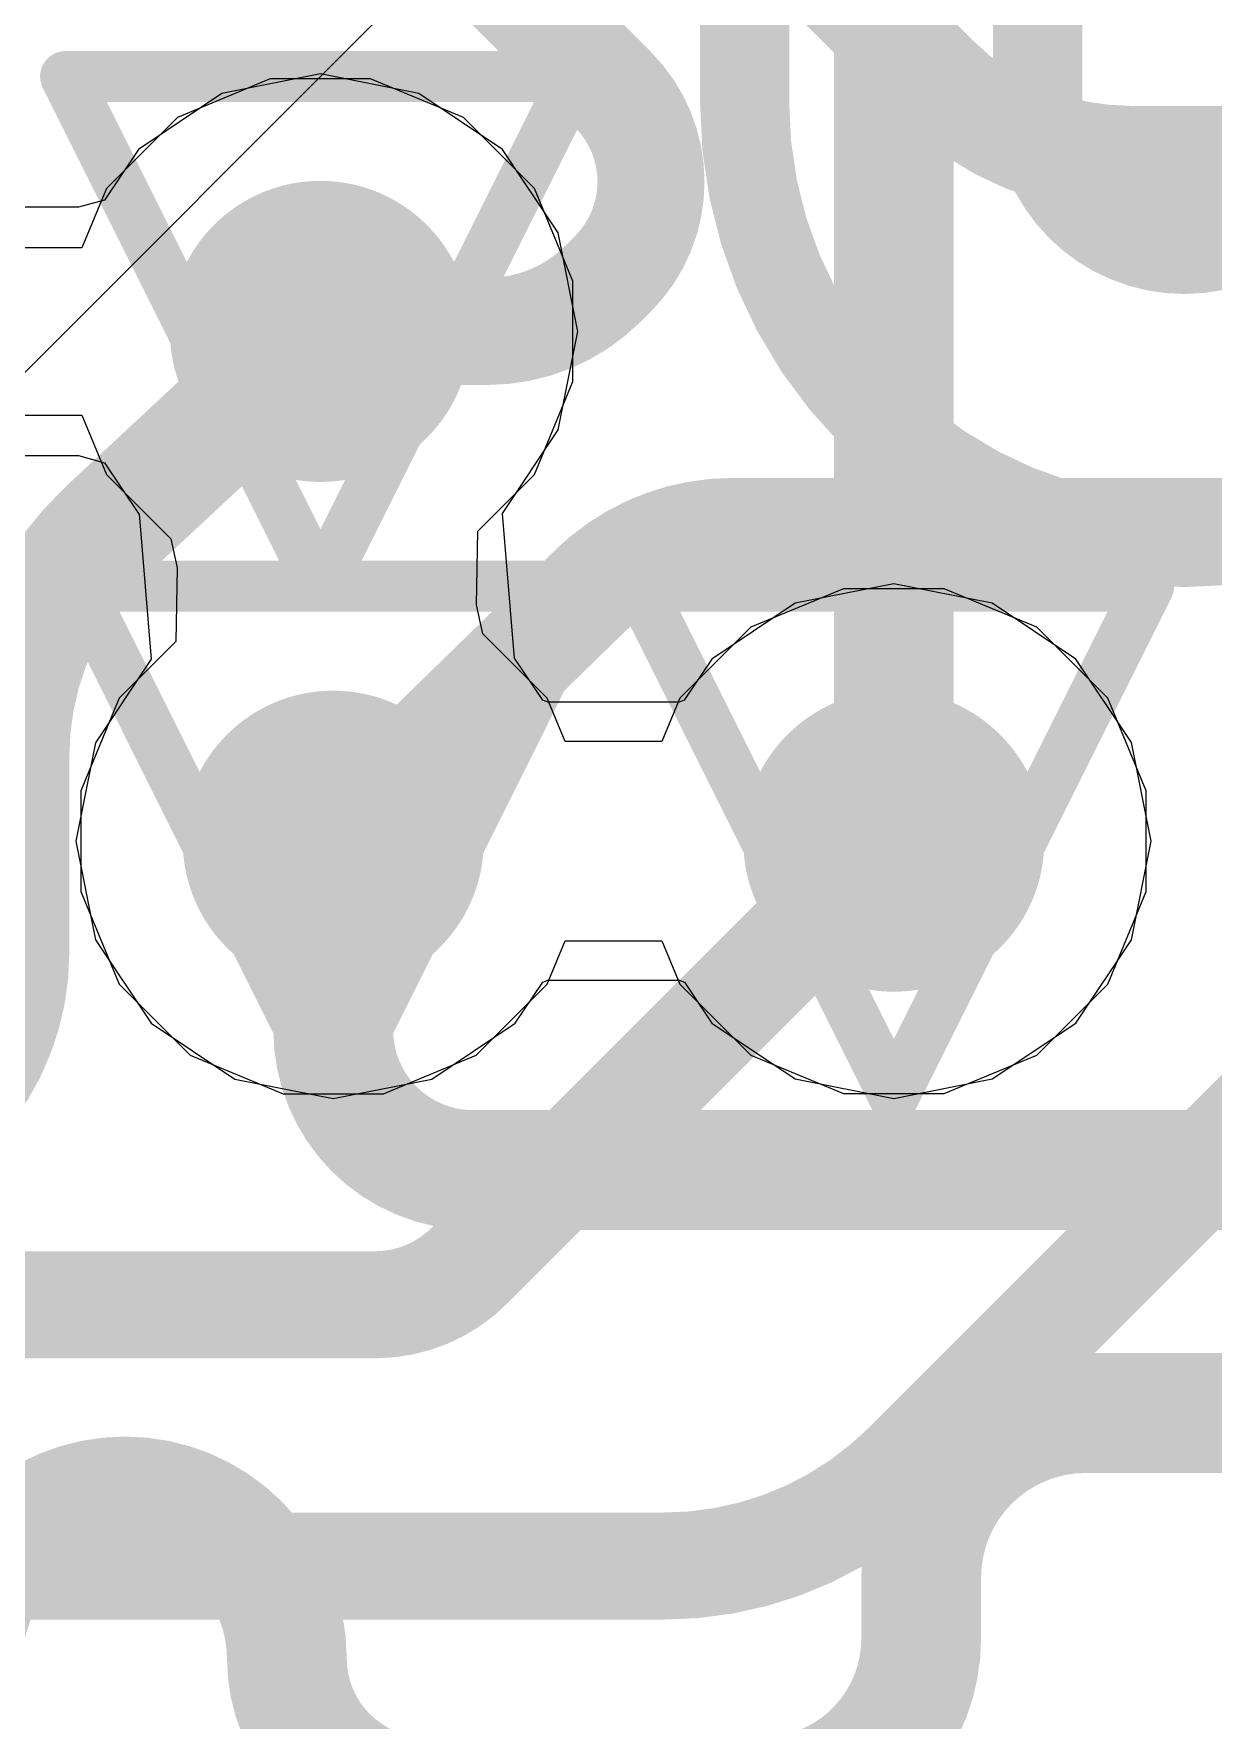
# Model space of a CAD drawing. Header units: inches. Extents: x -6 to 283, y -12 to 154.
# Drawn here: x 62.068 to 63.243, y 3.062 to 4.742 of the extents above; entities that cross this region are included whole.
import ezdxf

# ---------------------------------------------------------------- set-up
doc = ezdxf.new("R2010")
doc.units = ezdxf.units.IN
for name, color, linetype in [('Bottom Layer', 5, 'Continuous'), ('Drill Drawing', 1, 'Continuous'), ('GND-1', 16, 'Continuous'), ('GND-2', 90, 'Continuous'), ('GND-3', 216, 'Continuous'), ('GND-4', 54, 'Continuous'), ('PWR-1', 156, 'Continuous'), ('PWR-2', 130, 'Continuous'), ('Signal L1', 76, 'Continuous'), ('Signal L2', 6, 'Continuous'), ('Top Layer', 1, 'Continuous'), ('Via Holes', 16, 'Continuous')]:
    doc.layers.add(name, color=color, linetype=linetype)

msp = doc.modelspace()

# ---------------------------------------------------------------- hatches: boundary and pattern name
at = {"layer": 'Bottom Layer'}
h = msp.add_hatch(color=5, dxfattribs=at)
edge = h.paths.add_edge_path()
edge.add_arc((62.35333731999999, 4.44569342), 0.1499997, 0, 360)
h = msp.add_hatch(color=5, dxfattribs=at)
edge = h.paths.add_edge_path()
edge.add_arc((62.36612622, 3.93769342), 0.1499997, 0, 360)
h = msp.add_hatch(color=5, dxfattribs=at)
edge = h.paths.add_edge_path()
edge.add_arc((62.92483986, 3.9377366), 0.1499997, 0, 360)
at = {"layer": 'GND-1'}
h = msp.add_hatch(color=16, dxfattribs=at)
edge = h.paths.add_edge_path()
edge.add_arc((62.35333731999999, 4.44569342), 0.1499997, 0, 360)
h = msp.add_hatch(color=16, dxfattribs=at)
edge = h.paths.add_edge_path()
edge.add_arc((62.36612622, 3.93769342), 0.1499997, 0, 360)
h = msp.add_hatch(color=16, dxfattribs=at)
edge = h.paths.add_edge_path()
edge.add_arc((62.92483986, 3.9377366), 0.1499997, 0, 360)
at = {"layer": 'GND-2'}
h = msp.add_hatch(color=90, dxfattribs=at)
edge = h.paths.add_edge_path()
edge.add_arc((62.35333731999999, 4.44569342), 0.1499997, 0, 360)
h = msp.add_hatch(color=90, dxfattribs=at)
edge = h.paths.add_edge_path()
edge.add_arc((62.36612622, 3.93769342), 0.1499997, 0, 360)
h = msp.add_hatch(color=90, dxfattribs=at)
edge = h.paths.add_edge_path()
edge.add_arc((62.92483986, 3.9377366), 0.1499997, 0, 360)
at = {"layer": 'GND-3'}
h = msp.add_hatch(color=216, dxfattribs=at)
edge = h.paths.add_edge_path()
edge.add_arc((62.35333731999999, 4.44569342), 0.1499997, 0, 360)
h = msp.add_hatch(color=216, dxfattribs=at)
edge = h.paths.add_edge_path()
edge.add_arc((62.36612622, 3.93769342), 0.1499997, 0, 360)
h = msp.add_hatch(color=216, dxfattribs=at)
edge = h.paths.add_edge_path()
edge.add_arc((62.92483986, 3.9377366), 0.1499997, 0, 360)
at = {"layer": 'GND-4'}
h = msp.add_hatch(color=54, dxfattribs=at)
edge = h.paths.add_edge_path()
edge.add_arc((62.35333731999999, 4.44569342), 0.1499997, 0, 360)
h = msp.add_hatch(color=54, dxfattribs=at)
edge = h.paths.add_edge_path()
edge.add_arc((62.36612622, 3.93769342), 0.1499997, 0, 360)
h = msp.add_hatch(color=54, dxfattribs=at)
edge = h.paths.add_edge_path()
edge.add_arc((62.92483986, 3.9377366), 0.1499997, 0, 360)
at = {"layer": 'PWR-1'}
h = msp.add_hatch(color=156, dxfattribs=at)
edge = h.paths.add_edge_path()
edge.add_arc((62.35333731999999, 4.44569342), 0.1499997, 0, 360)
h = msp.add_hatch(color=156, dxfattribs=at)
edge = h.paths.add_edge_path()
edge.add_arc((62.36612622, 3.93769342), 0.1499997, 0, 360)
h = msp.add_hatch(color=156, dxfattribs=at)
edge = h.paths.add_edge_path()
edge.add_arc((62.92483986, 3.9377366), 0.1499997, 0, 360)
at = {"layer": 'PWR-2'}
h = msp.add_hatch(color=130, dxfattribs=at)
edge = h.paths.add_edge_path()
edge.add_arc((62.35333731999999, 4.44569342), 0.1499997, 0, 360)
h = msp.add_hatch(color=130, dxfattribs=at)
edge = h.paths.add_edge_path()
edge.add_arc((62.36612622, 3.93769342), 0.1499997, 0, 360)
h = msp.add_hatch(color=130, dxfattribs=at)
edge = h.paths.add_edge_path()
edge.add_arc((62.92483986, 3.9377366), 0.1499997, 0, 360)
at = {"layer": 'Signal L1'}
h = msp.add_hatch(color=76, dxfattribs=at)
edge = h.paths.add_edge_path()
edge.add_arc((62.35333731999999, 4.44569342), 0.1499997, 0, 360)
h = msp.add_hatch(color=76, dxfattribs=at)
edge = h.paths.add_edge_path()
edge.add_arc((62.36612622, 3.93769342), 0.1499997, 0, 360)
h = msp.add_hatch(color=76, dxfattribs=at)
edge = h.paths.add_edge_path()
edge.add_arc((62.92483986, 3.9377366), 0.1499997, 0, 360)
at = {"layer": 'Signal L2'}
h = msp.add_hatch(color=6, dxfattribs=at)
edge = h.paths.add_edge_path()
edge.add_arc((62.35333731999999, 4.44569342), 0.1499997, 0, 360)
h = msp.add_hatch(color=6, dxfattribs=at)
edge = h.paths.add_edge_path()
edge.add_arc((62.36612622, 3.93769342), 0.1499997, 0, 360)
h = msp.add_hatch(color=6, dxfattribs=at)
edge = h.paths.add_edge_path()
edge.add_arc((62.92483986, 3.9377366), 0.1499997, 0, 360)
at = {"layer": 'Top Layer'}
h = msp.add_hatch(color=1, dxfattribs=at)
edge = h.paths.add_edge_path()
edge.add_arc((62.35333731999999, 4.44569342), 0.1499997, 0, 360)
h = msp.add_hatch(color=1, dxfattribs=at)
edge = h.paths.add_edge_path()
edge.add_arc((62.36612622, 3.93769342), 0.1499997, 0, 360)
h = msp.add_hatch(color=1, dxfattribs=at)
edge = h.paths.add_edge_path()
edge.add_arc((62.92483986, 3.9377366), 0.1499997, 0, 360)
at = {"layer": 'Via Holes'}
h = msp.add_hatch(color=7, dxfattribs=at)
edge = h.paths.add_edge_path()
edge.add_arc((62.35333731999999, 4.44569342), 0.07499858, 0, 360)
h = msp.add_hatch(color=7, dxfattribs=at)
edge = h.paths.add_edge_path()
edge.add_arc((62.36612622, 3.93769342), 0.07499858, 0, 360)
h = msp.add_hatch(color=7, dxfattribs=at)
edge = h.paths.add_edge_path()
edge.add_arc((62.92483986, 3.9377366), 0.07499858, 0, 360)

# ---------------------------------------------------------------- linework, layer by layer
at = {"layer": 'Drill Drawing'}
for points in [[(62.09933732, 4.69969342, 0.0508, 0.0508, 0), (62.60733732, 4.69969342, 0.0508, 0.0508, 0)], [(62.09933732, 4.69969342, 0.0508, 0.0508, 0), (62.35333731999999, 4.191693419999999, 0.0508, 0.0508, 0)], [(62.35333731999999, 4.191693419999999, 0.0508, 0.0508, 0), (62.60733732, 4.69969342, 0.0508, 0.0508, 0)], [(62.11212621999999, 4.191693419999999, 0.0508, 0.0508, 0), (62.62012621999999, 4.191693419999999, 0.0508, 0.0508, 0)], [(62.11212621999999, 4.191693419999999, 0.0508, 0.0508, 0), (62.36612622, 3.68369342, 0.0508, 0.0508, 0)], [(62.36612622, 3.68369342, 0.0508, 0.0508, 0), (62.62012621999999, 4.191693419999999, 0.0508, 0.0508, 0)], [(62.67083985999999, 4.1917366, 0.0508, 0.0508, 0), (63.17883985999999, 4.1917366, 0.0508, 0.0508, 0)], [(62.67083985999999, 4.1917366, 0.0508, 0.0508, 0), (62.92483986, 3.6837366, 0.0508, 0.0508, 0)], [(62.92483986, 3.6837366, 0.0508, 0.0508, 0), (63.17883985999999, 4.1917366, 0.0508, 0.0508, 0)]]:
    msp.add_lwpolyline(points, format="xyseb", dxfattribs=at)
for points in [[(62.08663731999999, 4.69969342, 0.0254, 0.0254, 1), (62.11203732, 4.69969342, 0.0254, 0.0254, 1)], [(62.08663731999999, 4.69969342, 0.0254, 0.0254, 1), (62.11203732, 4.69969342, 0.0254, 0.0254, 1)], [(62.59463732, 4.69969342, 0.0254, 0.0254, 1), (62.62003732, 4.69969342, 0.0254, 0.0254, 1)], [(62.59463732, 4.69969342, 0.0254, 0.0254, 1), (62.62003732, 4.69969342, 0.0254, 0.0254, 1)], [(62.09942622, 4.191693419999999, 0.0254, 0.0254, 1), (62.12482622, 4.191693419999999, 0.0254, 0.0254, 1)], [(62.09942622, 4.191693419999999, 0.0254, 0.0254, 1), (62.12482622, 4.191693419999999, 0.0254, 0.0254, 1)], [(62.34063732, 4.191693419999999, 0.0254, 0.0254, 1), (62.36603732, 4.191693419999999, 0.0254, 0.0254, 1)], [(62.34063732, 4.191693419999999, 0.0254, 0.0254, 1), (62.36603732, 4.191693419999999, 0.0254, 0.0254, 1)], [(62.60742622, 4.191693419999999, 0.0254, 0.0254, 1), (62.63282622, 4.191693419999999, 0.0254, 0.0254, 1)], [(62.60742622, 4.191693419999999, 0.0254, 0.0254, 1), (62.63282622, 4.191693419999999, 0.0254, 0.0254, 1)], [(62.65813986, 4.1917366, 0.0254, 0.0254, 1), (62.68353986, 4.1917366, 0.0254, 0.0254, 1)], [(62.65813986, 4.1917366, 0.0254, 0.0254, 1), (62.68353986, 4.1917366, 0.0254, 0.0254, 1)], [(63.16613986, 4.1917366, 0.0254, 0.0254, 1), (63.19153986, 4.1917366, 0.0254, 0.0254, 1)], [(63.16613986, 4.1917366, 0.0254, 0.0254, 1), (63.19153986, 4.1917366, 0.0254, 0.0254, 1)], [(62.35342622, 3.68369342, 0.0254, 0.0254, 1), (62.37882622, 3.68369342, 0.0254, 0.0254, 1)], [(62.35342622, 3.68369342, 0.0254, 0.0254, 1), (62.37882622, 3.68369342, 0.0254, 0.0254, 1)], [(62.91213986, 3.6837366, 0.0254, 0.0254, 1), (62.93753985999999, 3.6837366, 0.0254, 0.0254, 1)], [(62.91213986, 3.6837366, 0.0254, 0.0254, 1), (62.93753985999999, 3.6837366, 0.0254, 0.0254, 1)]]:
    msp.add_lwpolyline(points, format="xyseb", close=True, dxfattribs=at)
at = {"layer": 'GND-1'}
for p, q in [((62.3032917, 4.69729312), (62.21081792, 4.65898992)), ((62.40338293999999, 4.69729312), (62.3032917, 4.69729312)), ((62.49585671999999, 4.65898992), (62.40338293999999, 4.69729312)), ((62.21081792, 4.65898992), (62.14004082, 4.58821282)), ((62.56663381999999, 4.58821282), (62.49585671999999, 4.65898992)), ((62.14004082, 4.58821282), (62.11556537999999, 4.529122259999999)), ((62.60493702, 4.49573904), (62.56663381999999, 4.58821282)), ((62.11556537999999, 4.529122259999999), (62.01960418, 4.52913242)), ((62.60493702, 4.3956478), (62.60493702, 4.49573904)), ((62.56663381999999, 4.303174019999999), (62.60493702, 4.3956478)), ((62.01960418, 4.36227474), (62.11556537999999, 4.36226458)), ((62.11556537999999, 4.36226458), (62.14004082, 4.303174019999999)), ((62.14004082, 4.303174019999999), (62.20408438, 4.23913046)), ((62.51008072, 4.24662092), (62.56663381999999, 4.303174019999999)), ((62.20408438, 4.23913046), (62.21048517999999, 4.21023542)), ((62.50897835999999, 4.17315142), (62.51008072, 4.24662092)), ((62.21048517999999, 4.21023542), (62.20938281999999, 4.13676592)), ((62.87479424, 4.1893363), (62.78232045999999, 4.1510331)), ((62.97488548, 4.1893363), (62.87479424, 4.1893363)), ((63.06735926, 4.1510331), (62.97488548, 4.1893363)), ((62.51537915999999, 4.14425638), (62.50897835999999, 4.17315142)), ((62.20938281999999, 4.13676592), (62.15282971999999, 4.08021282)), ((62.57942272, 4.08021282), (62.51537915999999, 4.14425638)), ((62.78232045999999, 4.1510331), (62.71154335999999, 4.080256)), ((63.13813636, 4.080256), (63.06735926, 4.1510331)), ((62.15282971999999, 4.08021282), (62.11452652, 3.987739039999999)), ((62.59736019999999, 4.03690328), (62.57942272, 4.08021282)), ((62.71154335999999, 4.080256), (62.6935881, 4.03690328)), ((63.17643956, 3.98778222), (63.13813636, 4.080256)), ((62.6935881, 4.03690328), (62.59736019999999, 4.03690328)), ((62.11452652, 3.987739039999999), (62.11452652, 3.8876478)), ((63.17643956, 3.887690979999999), (63.17643956, 3.98778222)), ((62.11452652, 3.8876478), (62.15282971999999, 3.79517402)), ((63.13813636, 3.7952172), (63.17643956, 3.887690979999999)), ((62.57942272, 3.79517402), (62.59737798, 3.83852674)), ((62.59737798, 3.83852674), (62.69360587999999, 3.83852674)), ((62.69360587999999, 3.83852674), (62.71154335999999, 3.7952172)), ((62.15282971999999, 3.79517402), (62.22360681999999, 3.72439692)), ((62.50864562, 3.72439692), (62.57942272, 3.79517402)), ((62.71154335999999, 3.7952172), (62.78232045999999, 3.7244401)), ((63.06735926, 3.7244401), (63.13813636, 3.7952172)), ((62.22360681999999, 3.72439692), (62.3160806, 3.68609372)), ((62.41617184, 3.68609372), (62.50864562, 3.72439692)), ((62.78232045999999, 3.7244401), (62.87479424, 3.6861369)), ((62.97488548, 3.6861369), (63.06735926, 3.7244401)), ((62.3160806, 3.68609372), (62.41617184, 3.68609372)), ((62.87479424, 3.6861369), (62.97488548, 3.6861369))]:
    msp.add_line(p, q, dxfattribs=at)
at = {"layer": 'GND-2'}
for p, q in [((62.3032917, 4.69729312), (62.21081792, 4.65898992)), ((62.40338293999999, 4.69729312), (62.3032917, 4.69729312)), ((62.49585671999999, 4.65898992), (62.40338293999999, 4.69729312)), ((62.21081792, 4.65898992), (62.14004082, 4.58821282)), ((62.56663381999999, 4.58821282), (62.49585671999999, 4.65898992)), ((62.14004082, 4.58821282), (62.11556537999999, 4.529122259999999)), ((62.60493702, 4.49573904), (62.56663381999999, 4.58821282)), ((62.11556537999999, 4.529122259999999), (62.01960418, 4.52913242)), ((62.60493702, 4.3956478), (62.60493702, 4.49573904)), ((62.56663381999999, 4.303174019999999), (62.60493702, 4.3956478)), ((62.01960418, 4.36227474), (62.11556537999999, 4.36226458)), ((62.11556537999999, 4.36226458), (62.14004082, 4.303174019999999)), ((62.14004082, 4.303174019999999), (62.20408438, 4.23913046)), ((62.51008072, 4.24662092), (62.56663381999999, 4.303174019999999)), ((62.20408438, 4.23913046), (62.21048517999999, 4.21023542)), ((62.50897835999999, 4.17315142), (62.51008072, 4.24662092)), ((62.21048517999999, 4.21023542), (62.20938281999999, 4.13676592)), ((62.87479424, 4.1893363), (62.78232045999999, 4.1510331)), ((62.97488548, 4.1893363), (62.87479424, 4.1893363)), ((63.06735926, 4.1510331), (62.97488548, 4.1893363)), ((62.51537915999999, 4.14425638), (62.50897835999999, 4.17315142)), ((62.20938281999999, 4.13676592), (62.15282971999999, 4.08021282)), ((62.57942272, 4.08021282), (62.51537915999999, 4.14425638)), ((62.78232045999999, 4.1510331), (62.71154335999999, 4.080256)), ((63.13813636, 4.080256), (63.06735926, 4.1510331)), ((62.15282971999999, 4.08021282), (62.11452652, 3.987739039999999)), ((62.59736019999999, 4.03690328), (62.57942272, 4.08021282)), ((62.71154335999999, 4.080256), (62.6935881, 4.03690328)), ((63.17643956, 3.98778222), (63.13813636, 4.080256)), ((62.6935881, 4.03690328), (62.59736019999999, 4.03690328)), ((62.11452652, 3.987739039999999), (62.11452652, 3.8876478)), ((63.17643956, 3.887690979999999), (63.17643956, 3.98778222)), ((62.11452652, 3.8876478), (62.15282971999999, 3.79517402)), ((63.13813636, 3.7952172), (63.17643956, 3.887690979999999)), ((62.57942272, 3.79517402), (62.59737798, 3.83852674)), ((62.59737798, 3.83852674), (62.69360587999999, 3.83852674)), ((62.69360587999999, 3.83852674), (62.71154335999999, 3.7952172)), ((62.15282971999999, 3.79517402), (62.22360681999999, 3.72439692)), ((62.50864562, 3.72439692), (62.57942272, 3.79517402)), ((62.71154335999999, 3.7952172), (62.78232045999999, 3.7244401)), ((63.06735926, 3.7244401), (63.13813636, 3.7952172)), ((62.22360681999999, 3.72439692), (62.3160806, 3.68609372)), ((62.41617184, 3.68609372), (62.50864562, 3.72439692)), ((62.78232045999999, 3.7244401), (62.87479424, 3.6861369)), ((62.97488548, 3.6861369), (63.06735926, 3.7244401)), ((62.3160806, 3.68609372), (62.41617184, 3.68609372)), ((62.87479424, 3.6861369), (62.97488548, 3.6861369))]:
    msp.add_line(p, q, dxfattribs=at)
at = {"layer": 'GND-3'}
for p, q in [((62.3032917, 4.69729312), (62.21081792, 4.65898992)), ((62.40338293999999, 4.69729312), (62.3032917, 4.69729312)), ((62.49585671999999, 4.65898992), (62.40338293999999, 4.69729312)), ((62.21081792, 4.65898992), (62.14004082, 4.58821282)), ((62.56663381999999, 4.58821282), (62.49585671999999, 4.65898992)), ((62.14004082, 4.58821282), (62.11556537999999, 4.529122259999999)), ((62.60493702, 4.49573904), (62.56663381999999, 4.58821282)), ((62.11556537999999, 4.529122259999999), (62.01960418, 4.52913242)), ((62.60493702, 4.3956478), (62.60493702, 4.49573904)), ((62.56663381999999, 4.303174019999999), (62.60493702, 4.3956478)), ((62.01960418, 4.36227474), (62.11556537999999, 4.36226458)), ((62.11556537999999, 4.36226458), (62.14004082, 4.303174019999999)), ((62.14004082, 4.303174019999999), (62.20408438, 4.23913046)), ((62.51008072, 4.24662092), (62.56663381999999, 4.303174019999999)), ((62.20408438, 4.23913046), (62.21048517999999, 4.21023542)), ((62.50897835999999, 4.17315142), (62.51008072, 4.24662092)), ((62.21048517999999, 4.21023542), (62.20938281999999, 4.13676592)), ((62.87479424, 4.1893363), (62.78232045999999, 4.1510331)), ((62.97488548, 4.1893363), (62.87479424, 4.1893363)), ((63.06735926, 4.1510331), (62.97488548, 4.1893363)), ((62.51537915999999, 4.14425638), (62.50897835999999, 4.17315142)), ((62.20938281999999, 4.13676592), (62.15282971999999, 4.08021282)), ((62.57942272, 4.08021282), (62.51537915999999, 4.14425638)), ((62.78232045999999, 4.1510331), (62.71154335999999, 4.080256)), ((63.13813636, 4.080256), (63.06735926, 4.1510331)), ((62.15282971999999, 4.08021282), (62.11452652, 3.987739039999999)), ((62.59736019999999, 4.03690328), (62.57942272, 4.08021282)), ((62.71154335999999, 4.080256), (62.6935881, 4.03690328)), ((63.17643956, 3.98778222), (63.13813636, 4.080256)), ((62.6935881, 4.03690328), (62.59736019999999, 4.03690328)), ((62.11452652, 3.987739039999999), (62.11452652, 3.8876478)), ((63.17643956, 3.887690979999999), (63.17643956, 3.98778222)), ((62.11452652, 3.8876478), (62.15282971999999, 3.79517402)), ((63.13813636, 3.7952172), (63.17643956, 3.887690979999999)), ((62.57942272, 3.79517402), (62.59737798, 3.83852674)), ((62.59737798, 3.83852674), (62.69360587999999, 3.83852674)), ((62.69360587999999, 3.83852674), (62.71154335999999, 3.7952172)), ((62.15282971999999, 3.79517402), (62.22360681999999, 3.72439692)), ((62.50864562, 3.72439692), (62.57942272, 3.79517402)), ((62.71154335999999, 3.7952172), (62.78232045999999, 3.7244401)), ((63.06735926, 3.7244401), (63.13813636, 3.7952172)), ((62.22360681999999, 3.72439692), (62.3160806, 3.68609372)), ((62.41617184, 3.68609372), (62.50864562, 3.72439692)), ((62.78232045999999, 3.7244401), (62.87479424, 3.6861369)), ((62.97488548, 3.6861369), (63.06735926, 3.7244401)), ((62.3160806, 3.68609372), (62.41617184, 3.68609372)), ((62.87479424, 3.6861369), (62.97488548, 3.6861369))]:
    msp.add_line(p, q, dxfattribs=at)
at = {"layer": 'GND-4'}
for p, q in [((62.3032917, 4.69729312), (62.21081792, 4.65898992)), ((62.40338293999999, 4.69729312), (62.3032917, 4.69729312)), ((62.49585671999999, 4.65898992), (62.40338293999999, 4.69729312)), ((62.21081792, 4.65898992), (62.14004082, 4.58821282)), ((62.56663381999999, 4.58821282), (62.49585671999999, 4.65898992)), ((62.14004082, 4.58821282), (62.11556537999999, 4.529122259999999)), ((62.60493702, 4.49573904), (62.56663381999999, 4.58821282)), ((62.11556537999999, 4.529122259999999), (62.01960418, 4.52913242)), ((62.60493702, 4.3956478), (62.60493702, 4.49573904)), ((62.56663381999999, 4.303174019999999), (62.60493702, 4.3956478)), ((62.01960418, 4.36227474), (62.11556537999999, 4.36226458)), ((62.11556537999999, 4.36226458), (62.14004082, 4.303174019999999)), ((62.14004082, 4.303174019999999), (62.20408438, 4.23913046)), ((62.51008072, 4.24662092), (62.56663381999999, 4.303174019999999)), ((62.20408438, 4.23913046), (62.21048517999999, 4.21023542)), ((62.50897835999999, 4.17315142), (62.51008072, 4.24662092)), ((62.21048517999999, 4.21023542), (62.20938281999999, 4.13676592)), ((62.87479424, 4.1893363), (62.78232045999999, 4.1510331)), ((62.97488548, 4.1893363), (62.87479424, 4.1893363)), ((63.06735926, 4.1510331), (62.97488548, 4.1893363)), ((62.51537915999999, 4.14425638), (62.50897835999999, 4.17315142)), ((62.20938281999999, 4.13676592), (62.15282971999999, 4.08021282)), ((62.57942272, 4.08021282), (62.51537915999999, 4.14425638)), ((62.78232045999999, 4.1510331), (62.71154335999999, 4.080256)), ((63.13813636, 4.080256), (63.06735926, 4.1510331)), ((62.15282971999999, 4.08021282), (62.11452652, 3.987739039999999)), ((62.59736019999999, 4.03690328), (62.57942272, 4.08021282)), ((62.71154335999999, 4.080256), (62.6935881, 4.03690328)), ((63.17643956, 3.98778222), (63.13813636, 4.080256)), ((62.6935881, 4.03690328), (62.59736019999999, 4.03690328)), ((62.11452652, 3.987739039999999), (62.11452652, 3.8876478)), ((63.17643956, 3.887690979999999), (63.17643956, 3.98778222)), ((62.11452652, 3.8876478), (62.15282971999999, 3.79517402)), ((63.13813636, 3.7952172), (63.17643956, 3.887690979999999)), ((62.57942272, 3.79517402), (62.59737798, 3.83852674)), ((62.59737798, 3.83852674), (62.69360587999999, 3.83852674)), ((62.69360587999999, 3.83852674), (62.71154335999999, 3.7952172)), ((62.15282971999999, 3.79517402), (62.22360681999999, 3.72439692)), ((62.50864562, 3.72439692), (62.57942272, 3.79517402)), ((62.71154335999999, 3.7952172), (62.78232045999999, 3.7244401)), ((63.06735926, 3.7244401), (63.13813636, 3.7952172)), ((62.22360681999999, 3.72439692), (62.3160806, 3.68609372)), ((62.41617184, 3.68609372), (62.50864562, 3.72439692)), ((62.78232045999999, 3.7244401), (62.87479424, 3.6861369)), ((62.97488548, 3.6861369), (63.06735926, 3.7244401)), ((62.3160806, 3.68609372), (62.41617184, 3.68609372)), ((62.87479424, 3.6861369), (62.97488548, 3.6861369))]:
    msp.add_line(p, q, dxfattribs=at)
at = {"layer": 'PWR-1'}
for p, q in [((62.35333731999999, 4.70222326), (62.25516885999999, 4.68269574)), ((62.45150578000001, 4.68269574), (62.35333731999999, 4.70222326)), ((62.25516885999999, 4.68269574), (62.17194322, 4.62708752)), ((62.53473142, 4.62708752), (62.45150578000001, 4.68269574)), ((62.17194322, 4.62708752), (62.13814598, 4.57650596)), ((62.59033964, 4.54386188), (62.53473142, 4.62708752)), ((62.13814598, 4.57650596), (62.11212876, 4.56938888)), ((62.11212876, 4.56938888), (62.02302302, 4.56939396)), ((62.60986716, 4.44569342), (62.59033964, 4.54386188)), ((62.59033964, 4.347524959999999), (62.60986716, 4.44569342)), ((62.53473142, 4.26430186), (62.59033964, 4.347524959999999)), ((62.0230408, 4.32200812), (62.11214653999999, 4.322003039999999)), ((62.11214653999999, 4.322003039999999), (62.13813836, 4.314891039999999)), ((62.13813836, 4.314891039999999), (62.17194322, 4.26429932)), ((62.17194322, 4.26429932), (62.17270267999999, 4.26379132)), ((62.17270267999999, 4.26379132), (62.18473212, 4.119084979999999)), ((62.54676086, 4.11959552), (62.53473142, 4.26430186)), ((62.92483986, 4.19426644), (62.8266714, 4.174738919999999)), ((63.02300832, 4.174738919999999), (62.92483986, 4.19426644)), ((62.8266714, 4.174738919999999), (62.74344576, 4.119130699999999)), ((63.10623396, 4.119130699999999), (63.02300832, 4.174738919999999)), ((62.18473212, 4.119084979999999), (62.1291239, 4.03586188)), ((62.54752032, 4.11908752), (62.54676086, 4.11959552)), ((62.57491167999999, 4.07809446), (62.54752032, 4.11908752)), ((62.74344576, 4.119130699999999), (62.71602645999999, 4.07809446)), ((63.16184217999999, 4.03590506), (63.10623396, 4.119130699999999)), ((62.5801136, 4.076148819999999), (62.57491167999999, 4.07809446)), ((62.71088804, 4.07617168), (62.5801136, 4.076148819999999)), ((62.71602645999999, 4.07809446), (62.71088804, 4.07617168)), ((62.1291239, 4.03586188), (62.10959637999999, 3.93769342)), ((63.18136969999999, 3.9377366), (63.16184217999999, 4.03590506)), ((62.10959637999999, 3.93769342), (62.1291239, 3.83952496)), ((63.16184217999999, 3.839568139999999), (63.18136969999999, 3.9377366)), ((62.1291239, 3.83952496), (62.18473212, 3.75629932)), ((63.10623396, 3.7563425), (63.16184217999999, 3.839568139999999)), ((62.57493961999999, 3.79733556), (62.58007804, 3.79925834)), ((62.58007804, 3.79925834), (62.71085248, 3.799281199999999)), ((62.71085248, 3.799281199999999), (62.7160544, 3.79733556)), ((62.54752032, 3.75629932), (62.57493961999999, 3.79733556)), ((62.7160544, 3.79733556), (62.74344576, 3.7563425)), ((62.18473212, 3.75629932), (62.26795776, 3.7006911)), ((62.46429467999999, 3.7006911), (62.54752032, 3.75629932)), ((62.74344576, 3.7563425), (62.8266714, 3.70073428)), ((63.02300832, 3.70073428), (63.10623396, 3.7563425)), ((62.26795776, 3.7006911), (62.36612622, 3.68116358)), ((62.36612622, 3.68116358), (62.46429467999999, 3.7006911)), ((62.8266714, 3.70073428), (62.92483986, 3.68120676)), ((62.92483986, 3.68120676), (63.02300832, 3.70073428))]:
    msp.add_line(p, q, dxfattribs=at)
at = {"layer": 'PWR-2'}
for p, q in [((62.35333731999999, 4.70222326), (62.25516885999999, 4.68269574)), ((62.45150578000001, 4.68269574), (62.35333731999999, 4.70222326)), ((62.25516885999999, 4.68269574), (62.17194322, 4.62708752)), ((62.53473142, 4.62708752), (62.45150578000001, 4.68269574)), ((62.17194322, 4.62708752), (62.13814598, 4.57650596)), ((62.59033964, 4.54386188), (62.53473142, 4.62708752)), ((62.13814598, 4.57650596), (62.11212876, 4.56938888)), ((62.11212876, 4.56938888), (62.02302302, 4.56939396)), ((62.60986716, 4.44569342), (62.59033964, 4.54386188)), ((62.59033964, 4.347524959999999), (62.60986716, 4.44569342)), ((62.53473142, 4.26430186), (62.59033964, 4.347524959999999)), ((62.0230408, 4.32200812), (62.11214653999999, 4.322003039999999)), ((62.11214653999999, 4.322003039999999), (62.13813836, 4.314891039999999)), ((62.13813836, 4.314891039999999), (62.17194322, 4.26429932)), ((62.17194322, 4.26429932), (62.17270267999999, 4.26379132)), ((62.17270267999999, 4.26379132), (62.18473212, 4.119084979999999)), ((62.54676086, 4.11959552), (62.53473142, 4.26430186)), ((62.92483986, 4.19426644), (62.8266714, 4.174738919999999)), ((63.02300832, 4.174738919999999), (62.92483986, 4.19426644)), ((62.8266714, 4.174738919999999), (62.74344576, 4.119130699999999)), ((63.10623396, 4.119130699999999), (63.02300832, 4.174738919999999)), ((62.18473212, 4.119084979999999), (62.1291239, 4.03586188)), ((62.54752032, 4.11908752), (62.54676086, 4.11959552)), ((62.57491167999999, 4.07809446), (62.54752032, 4.11908752)), ((62.74344576, 4.119130699999999), (62.71602645999999, 4.07809446)), ((63.16184217999999, 4.03590506), (63.10623396, 4.119130699999999)), ((62.5801136, 4.076148819999999), (62.57491167999999, 4.07809446)), ((62.71088804, 4.07617168), (62.5801136, 4.076148819999999)), ((62.71602645999999, 4.07809446), (62.71088804, 4.07617168)), ((62.1291239, 4.03586188), (62.10959637999999, 3.93769342)), ((63.18136969999999, 3.9377366), (63.16184217999999, 4.03590506)), ((62.10959637999999, 3.93769342), (62.1291239, 3.83952496)), ((63.16184217999999, 3.839568139999999), (63.18136969999999, 3.9377366)), ((62.1291239, 3.83952496), (62.18473212, 3.75629932)), ((63.10623396, 3.7563425), (63.16184217999999, 3.839568139999999)), ((62.57493961999999, 3.79733556), (62.58007804, 3.79925834)), ((62.58007804, 3.79925834), (62.71085248, 3.799281199999999)), ((62.71085248, 3.799281199999999), (62.7160544, 3.79733556)), ((62.54752032, 3.75629932), (62.57493961999999, 3.79733556)), ((62.7160544, 3.79733556), (62.74344576, 3.7563425)), ((62.18473212, 3.75629932), (62.26795776, 3.7006911)), ((62.46429467999999, 3.7006911), (62.54752032, 3.75629932)), ((62.74344576, 3.7563425), (62.8266714, 3.70073428)), ((63.02300832, 3.70073428), (63.10623396, 3.7563425)), ((62.26795776, 3.7006911), (62.36612622, 3.68116358)), ((62.36612622, 3.68116358), (62.46429467999999, 3.7006911)), ((62.8266714, 3.70073428), (62.92483986, 3.68120676)), ((62.92483986, 3.68120676), (63.02300832, 3.70073428))]:
    msp.add_line(p, q, dxfattribs=at)
at = {"layer": 'Signal L1'}
for points in [[(61.80829649999999, 4.55797666, 0.08889999999999999, 0.08889999999999999, -0.3479288306035987), (62.28462016, 4.9350803, 0.08889999999999999, 0.08889999999999999, 0)], [(62.77616857999999, 4.673480619999999, 0.08889999999999999, 0.08889999999999999, 0), (62.77616857999999, 4.789030299999999, 0.08889999999999999, 0.08889999999999999, 0)], [(63.06826858, 4.673480619999999, 0.08889999999999999, 0.08889999999999999, 0), (63.06826858, 4.789030299999999, 0.08889999999999999, 0.08889999999999999, 0)], [(63.65246857999999, 4.673480619999999, 0.08889999999999999, 0.08889999999999999, -0.9999999999999999), (62.77616857999999, 4.673480619999999, 0.08889999999999999, 0.08889999999999999, 0)], [(63.36036857999999, 4.673480619999999, 0.08889999999999999, 0.08889999999999999, -0.9999999999999999), (63.06826858, 4.673480619999999, 0.08889999999999999, 0.08889999999999999, 0)], [(62.14227602, 4.24942, 0.11938, 0.11938, 0), (62.35333731999999, 4.44569342, 0.11938, 0.11938, 0)], [(62.04340652, 4.02246084, 0.11938, 0.11938, -0.2083582370410258), (62.14227602, 4.24942, 0.11938, 0.11938, 0)], [(62.04340652, 3.8265354, 0.11938, 0.11938, 0), (62.04340652, 4.02246084, 0.11938, 0.11938, 0)], [(62.36612622, 3.7493829, 0.11938, 0.11938, 0), (62.36612622, 3.93769342, 0.11938, 0.11938, 0)], [(62.04340652, 3.8265354, 0.11938, 0.11938, -0.4142135623730951), (61.82361015999999, 3.60673904, 0.11938, 0.11938, 0)], [(62.5054757, 3.61003342, 0.11938, 0.11938, -0.4142135623730951), (62.36612622, 3.7493829, 0.11938, 0.11938, 0)], [(62.5054757, 3.61003342, 0.11938, 0.11938, 0), (64.00774854, 3.61003342, 0.11938, 0.11938, 0)], [(62.95212454, 3.20373502, 0.11938, 0.11938, -0.4142135623730951), (63.11622885999999, 3.36783934, 0.11938, 0.11938, 0)], [(63.11622885999999, 3.36783934, 0.11938, 0.11938, 0), (63.70326858, 3.36783934, 0.11938, 0.11938, 0)], [(61.99730044, 3.1234507, 0.11938, 0.11938, -0.4142135623730951), (62.15859044, 3.2847407, 0.11938, 0.11938, 0)], [(62.15859297999999, 3.2847407, 0.11938, 0.11938, -0.4142070392991484), (62.31988043999999, 3.1234507, 0.11938, 0.11938, 0)], [(62.95212454, 3.14318142, 0.11938, 0.11938, 0), (62.95212454, 3.20373502, 0.11938, 0.11938, 0)], [(62.95212454, 3.14318142, 0.11938, 0.11938, -0.4142135623730951), (62.79413653999999, 2.98519342, 0.11938, 0.11938, 0)], [(62.45814279999999, 2.98519342, 0.11938, 0.11938, -0.414208181679749), (62.31988298, 3.1234507, 0.11938, 0.11938, 0)]]:
    msp.add_lwpolyline(points, format="xyseb", dxfattribs=at)
for points in [[(62.75394358, 4.673480619999999, 0.04445, 0.04445, 1), (62.79839358, 4.673480619999999, 0.04445, 0.04445, 1)], [(62.75394358, 4.673480619999999, 0.04445, 0.04445, 1), (62.79839358, 4.673480619999999, 0.04445, 0.04445, 1)], [(63.04604358, 4.673480619999999, 0.04445, 0.04445, 1), (63.09049357999999, 4.673480619999999, 0.04445, 0.04445, 1)], [(63.04604358, 4.673480619999999, 0.04445, 0.04445, 1), (63.09049357999999, 4.673480619999999, 0.04445, 0.04445, 1)], [(62.32349231999999, 4.44569342, 0.05969, 0.05969, 1), (62.38318232, 4.44569342, 0.05969, 0.05969, 1)], [(62.11243102, 4.24942, 0.05969, 0.05969, 1), (62.17212102, 4.24942, 0.05969, 0.05969, 1)], [(62.11243102, 4.24942, 0.05969, 0.05969, 1), (62.17212102, 4.24942, 0.05969, 0.05969, 1)], [(62.01356152, 4.02246084, 0.05969, 0.05969, 1), (62.07325151999999, 4.02246084, 0.05969, 0.05969, 1)], [(62.01356152, 4.02246084, 0.05969, 0.05969, 1), (62.07325151999999, 4.02246084, 0.05969, 0.05969, 1)], [(62.33628122, 3.93769342, 0.05969, 0.05969, 1), (62.39597121999999, 3.93769342, 0.05969, 0.05969, 1)], [(62.01356152, 3.8265354, 0.05969, 0.05969, 1), (62.07325151999999, 3.8265354, 0.05969, 0.05969, 1)], [(62.01356152, 3.8265354, 0.05969, 0.05969, 1), (62.07325151999999, 3.8265354, 0.05969, 0.05969, 1)], [(62.33628122, 3.7493829, 0.05969, 0.05969, 1), (62.39597121999999, 3.7493829, 0.05969, 0.05969, 1)], [(62.33628122, 3.7493829, 0.05969, 0.05969, 1), (62.39597121999999, 3.7493829, 0.05969, 0.05969, 1)], [(62.4756307, 3.61003342, 0.05969, 0.05969, 1), (62.53532069999999, 3.61003342, 0.05969, 0.05969, 1)], [(62.4756307, 3.61003342, 0.05969, 0.05969, 1), (62.53532069999999, 3.61003342, 0.05969, 0.05969, 1)], [(63.08638386, 3.36783934, 0.05969, 0.05969, 1), (63.14607385999999, 3.36783934, 0.05969, 0.05969, 1)], [(63.08638386, 3.36783934, 0.05969, 0.05969, 1), (63.14607385999999, 3.36783934, 0.05969, 0.05969, 1)], [(62.12874544, 3.2847407, 0.05969, 0.05969, 1), (62.18843544, 3.2847407, 0.05969, 0.05969, 1)], [(62.12874797999999, 3.2847407, 0.05969, 0.05969, 1), (62.18843797999999, 3.2847407, 0.05969, 0.05969, 1)], [(62.92227953999999, 3.20373502, 0.05969, 0.05969, 1), (62.98196954, 3.20373502, 0.05969, 0.05969, 1)], [(62.92227953999999, 3.20373502, 0.05969, 0.05969, 1), (62.98196954, 3.20373502, 0.05969, 0.05969, 1)], [(62.92227953999999, 3.14318142, 0.05969, 0.05969, 1), (62.98196954, 3.14318142, 0.05969, 0.05969, 1)], [(62.92227953999999, 3.14318142, 0.05969, 0.05969, 1), (62.98196954, 3.14318142, 0.05969, 0.05969, 1)], [(62.29003544, 3.1234507, 0.05969, 0.05969, 1), (62.34972543999999, 3.1234507, 0.05969, 0.05969, 1)], [(62.29003797999999, 3.1234507, 0.05969, 0.05969, 1), (62.34972798, 3.1234507, 0.05969, 0.05969, 1)]]:
    msp.add_lwpolyline(points, format="xyseb", close=True, dxfattribs=at)
at = {"layer": 'Signal L2'}
msp.add_lwpolyline([(62.92483732, 3.93769342, 0.11938, 0.11938, 0), (62.92483732, 4.87036364, 0.11938, 0.11938, 0)], format="xyseb", dxfattribs=at)
msp.add_lwpolyline([(62.89499231999999, 3.93769342, 0.05969, 0.05969, 1), (62.95468232, 3.93769342, 0.05969, 0.05969, 1)], format="xyseb", close=True, dxfattribs=at)
at = {"layer": 'Top Layer'}
msp.add_line((66.39227006, 8.7386287), (54.18816949999999, -3.46547186), dxfattribs=at)
for points in [[(61.70067923999999, 5.963244359999999, 0.10668, 0.10668, 0), (62.96639172, 4.69753188, 0.10668, 0.10668, 0)], [(62.10434365999999, 5.2271803, 0.10668, 0.10668, 0), (62.64478454, 4.686739419999999, 0.10668, 0.10668, 0)], [(62.64478454, 4.68673688, 0.10668, 0.10668, -0.198912367379658), (62.68284389999999, 4.59485746, 0.10668, 0.10668, 0)], [(63.16053407999999, 4.61711548, 0.10668, 0.10668, -0.1988855942487899), (62.96641204, 4.69751156, 0.10668, 0.10668, 0)], [(63.16053407999999, 4.61711548, 0.10668, 0.10668, 0), (63.6696593, 4.61711548, 0.10668, 0.10668, 0)], [(62.68284389999999, 4.59485746, 0.10668, 0.10668, -0.198912367379658), (62.64478454, 4.50297804, 0.10668, 0.10668, 0)], [(62.63517318, 4.49336414, 0.10668, 0.10668, 0), (62.64478454, 4.5029755, 0.10668, 0.10668, 0)], [(62.63517318, 4.49336414, 0.10668, 0.10668, -0.198912367379658), (62.52008578, 4.44569342, 0.10668, 0.10668, 0)], [(62.35333731999999, 4.44569342, 0.10668, 0.10668, 0), (62.52008578, 4.44569342, 0.10668, 0.10668, 0)], [(62.63727122, 4.200911079999999, 0.10668, 0.10668, -0.174167570345478), (62.76363368, 4.246303419999999, 0.10668, 0.10668, 0)], [(62.76363368, 4.246303419999999, 0.10668, 0.10668, 0), (63.67099279999999, 4.246303419999999, 0.10668, 0.10668, 0)], [(62.62322502, 4.18814758, 0.10668, 0.10668, -0.02390688515589839), (62.63727122, 4.200911079999999, 0.10668, 0.10668, 0)], [(62.36612622, 3.93769342, 0.10668, 0.10668, 0), (62.62057325999999, 4.18565076, 0.10668, 0.10668, 0)], [(62.62057325999999, 4.18565076, 0.10668, 0.10668, 0), (62.62075359999999, 4.1858311, 0.10668, 0.10668, 0)], [(62.62057325999999, 4.18565076, 0.10668, 0.10668, 0), (62.62075614, 4.1858311, 0.10668, 0.10668, 0)], [(62.62057325999999, 4.18565076, 0.10668, 0.10668, -0.0006165135258433616), (62.62075614, 4.1858311, 0.10668, 0.10668, 0)], [(62.62075359999999, 4.1858311, 0.10668, 0.10668, 0), (62.62075614, 4.1858311, 0.10668, 0.10668, 0)], [(62.62075614, 4.1858311, 0.10668, 0.10668, -0.008109564726797113), (62.62321993999999, 4.1881425, 0.10668, 0.10668, 0)], [(62.50196542, 3.51482152, 0.10668, 0.10668, 0), (62.92483732, 3.93769342, 0.10668, 0.10668, 0)], [(62.9382536, 3.31615034, 0.10668, 0.10668, 0), (63.55983986, 3.9377366, 0.10668, 0.10668, 0)], [(62.50196542, 3.51482152, 0.10668, 0.10668, -0.1980373578908189), (62.40859248, 3.47577918, 0.10668, 0.10668, 0)], [(61.37751758, 3.47577918, 0.10668, 0.10668, 0), (62.40859248, 3.47577664, 0.10668, 0.10668, 0)], [(62.9382536, 3.31615034, 0.10668, 0.10668, -0.1998207103553625), (62.69494191999999, 3.21535806, 0.10668, 0.10668, 0)], [(61.31141407999999, 3.21535806, 0.10668, 0.10668, 0), (62.69494191999999, 3.21535806, 0.10668, 0.10668, 0)]]:
    msp.add_lwpolyline(points, format="xyseb", dxfattribs=at)
for points in [[(62.61811454, 4.686739419999999, 0.05333999999999999, 0.05333999999999999, 1), (62.67145454, 4.686739419999999, 0.05333999999999999, 0.05333999999999999, 1)], [(62.61811454, 4.68673688, 0.05333999999999999, 0.05333999999999999, 1), (62.67145454, 4.68673688, 0.05333999999999999, 0.05333999999999999, 1)], [(62.93972171999999, 4.69753188, 0.05333999999999999, 0.05333999999999999, 1), (62.99306171999999, 4.69753188, 0.05333999999999999, 0.05333999999999999, 1)], [(62.93974204, 4.69751156, 0.05333999999999999, 0.05333999999999999, 1), (62.99308204, 4.69751156, 0.05333999999999999, 0.05333999999999999, 1)], [(63.13386408, 4.61711548, 0.05333999999999999, 0.05333999999999999, 1), (63.18720408, 4.61711548, 0.05333999999999999, 0.05333999999999999, 1)], [(63.13386408, 4.61711548, 0.05333999999999999, 0.05333999999999999, 1), (63.18720408, 4.61711548, 0.05333999999999999, 0.05333999999999999, 1)], [(62.6561739, 4.59485746, 0.05333999999999999, 0.05333999999999999, 1), (62.7095139, 4.59485746, 0.05333999999999999, 0.05333999999999999, 1)], [(62.6561739, 4.59485746, 0.05333999999999999, 0.05333999999999999, 1), (62.7095139, 4.59485746, 0.05333999999999999, 0.05333999999999999, 1)], [(62.61811454, 4.50297804, 0.05333999999999999, 0.05333999999999999, 1), (62.67145454, 4.50297804, 0.05333999999999999, 0.05333999999999999, 1)], [(62.61811454, 4.5029755, 0.05333999999999999, 0.05333999999999999, 1), (62.67145454, 4.5029755, 0.05333999999999999, 0.05333999999999999, 1)], [(62.60850317999999, 4.49336414, 0.05333999999999999, 0.05333999999999999, 1), (62.66184318, 4.49336414, 0.05333999999999999, 0.05333999999999999, 1)], [(62.60850317999999, 4.49336414, 0.05333999999999999, 0.05333999999999999, 1), (62.66184318, 4.49336414, 0.05333999999999999, 0.05333999999999999, 1)], [(62.32666732, 4.44569342, 0.05333999999999999, 0.05333999999999999, 1), (62.38000732, 4.44569342, 0.05333999999999999, 0.05333999999999999, 1)], [(62.49341577999999, 4.44569342, 0.05333999999999999, 0.05333999999999999, 1), (62.54675577999999, 4.44569342, 0.05333999999999999, 0.05333999999999999, 1)], [(62.49341577999999, 4.44569342, 0.05333999999999999, 0.05333999999999999, 1), (62.54675577999999, 4.44569342, 0.05333999999999999, 0.05333999999999999, 1)], [(62.73696368, 4.246303419999999, 0.05333999999999999, 0.05333999999999999, 1), (62.79030367999999, 4.246303419999999, 0.05333999999999999, 0.05333999999999999, 1)], [(62.73696368, 4.246303419999999, 0.05333999999999999, 0.05333999999999999, 1), (62.79030367999999, 4.246303419999999, 0.05333999999999999, 0.05333999999999999, 1)], [(62.61060121999999, 4.200911079999999, 0.05333999999999999, 0.05333999999999999, 1), (62.66394121999999, 4.200911079999999, 0.05333999999999999, 0.05333999999999999, 1)], [(62.61060121999999, 4.200911079999999, 0.05333999999999999, 0.05333999999999999, 1), (62.66394121999999, 4.200911079999999, 0.05333999999999999, 0.05333999999999999, 1)], [(62.59390326, 4.18565076, 0.05333999999999999, 0.05333999999999999, 1), (62.64724326, 4.18565076, 0.05333999999999999, 0.05333999999999999, 1)], [(62.59390326, 4.18565076, 0.05333999999999999, 0.05333999999999999, 1), (62.64724326, 4.18565076, 0.05333999999999999, 0.05333999999999999, 1)], [(62.59390326, 4.18565076, 0.05333999999999999, 0.05333999999999999, 1), (62.64724326, 4.18565076, 0.05333999999999999, 0.05333999999999999, 1)], [(62.59390326, 4.18565076, 0.05333999999999999, 0.05333999999999999, 1), (62.64724326, 4.18565076, 0.05333999999999999, 0.05333999999999999, 1)], [(62.5940836, 4.1858311, 0.05333999999999999, 0.05333999999999999, 1), (62.6474236, 4.1858311, 0.05333999999999999, 0.05333999999999999, 1)], [(62.5940836, 4.1858311, 0.05333999999999999, 0.05333999999999999, 1), (62.6474236, 4.1858311, 0.05333999999999999, 0.05333999999999999, 1)], [(62.59408613999999, 4.1858311, 0.05333999999999999, 0.05333999999999999, 1), (62.64742613999999, 4.1858311, 0.05333999999999999, 0.05333999999999999, 1)], [(62.59408613999999, 4.1858311, 0.05333999999999999, 0.05333999999999999, 1), (62.64742613999999, 4.1858311, 0.05333999999999999, 0.05333999999999999, 1)], [(62.59408613999999, 4.1858311, 0.05333999999999999, 0.05333999999999999, 1), (62.64742613999999, 4.1858311, 0.05333999999999999, 0.05333999999999999, 1)], [(62.59408613999999, 4.1858311, 0.05333999999999999, 0.05333999999999999, 1), (62.64742613999999, 4.1858311, 0.05333999999999999, 0.05333999999999999, 1)], [(62.59654994, 4.1881425, 0.05333999999999999, 0.05333999999999999, 1), (62.64988994, 4.1881425, 0.05333999999999999, 0.05333999999999999, 1)], [(62.59655502, 4.18814758, 0.05333999999999999, 0.05333999999999999, 1), (62.64989502, 4.18814758, 0.05333999999999999, 0.05333999999999999, 1)], [(62.33945621999999, 3.93769342, 0.05333999999999999, 0.05333999999999999, 1), (62.39279621999999, 3.93769342, 0.05333999999999999, 0.05333999999999999, 1)], [(62.89816732, 3.93769342, 0.05333999999999999, 0.05333999999999999, 1), (62.95150732, 3.93769342, 0.05333999999999999, 0.05333999999999999, 1)], [(62.47529541999999, 3.51482152, 0.05333999999999999, 0.05333999999999999, 1), (62.52863541999999, 3.51482152, 0.05333999999999999, 0.05333999999999999, 1)], [(62.47529541999999, 3.51482152, 0.05333999999999999, 0.05333999999999999, 1), (62.52863541999999, 3.51482152, 0.05333999999999999, 0.05333999999999999, 1)], [(62.38192248, 3.47577918, 0.05333999999999999, 0.05333999999999999, 1), (62.43526248, 3.47577918, 0.05333999999999999, 0.05333999999999999, 1)], [(62.38192248, 3.47577664, 0.05333999999999999, 0.05333999999999999, 1), (62.43526248, 3.47577664, 0.05333999999999999, 0.05333999999999999, 1)], [(62.9115836, 3.31615034, 0.05333999999999999, 0.05333999999999999, 1), (62.9649236, 3.31615034, 0.05333999999999999, 0.05333999999999999, 1)], [(62.9115836, 3.31615034, 0.05333999999999999, 0.05333999999999999, 1), (62.9649236, 3.31615034, 0.05333999999999999, 0.05333999999999999, 1)], [(62.66827192, 3.21535806, 0.05333999999999999, 0.05333999999999999, 1), (62.72161192, 3.21535806, 0.05333999999999999, 0.05333999999999999, 1)], [(62.66827192, 3.21535806, 0.05333999999999999, 0.05333999999999999, 1), (62.72161192, 3.21535806, 0.05333999999999999, 0.05333999999999999, 1)]]:
    msp.add_lwpolyline(points, format="xyseb", close=True, dxfattribs=at)

doc.saveas('drawing.dxf')
